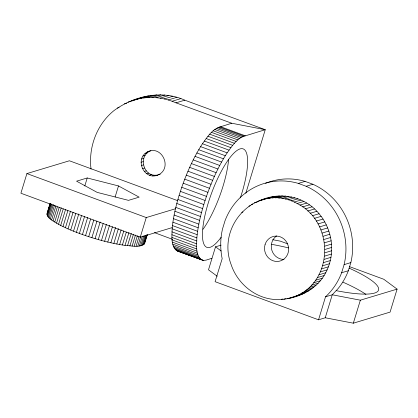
<?xml version="1.0" encoding="UTF-8"?>
<svg xmlns="http://www.w3.org/2000/svg" width="418" height="418" viewBox="0 0 418 418"><rect width="100%" height="100%" fill="white"/><g stroke="black" fill="none" stroke-linecap="round" stroke-linejoin="round"><path stroke-width="0.63" d="M290.014 298.06C333.752 286.644 336.02 222.627 297.135 203.482C257.734 181.971 215.913 224.419 231.091 264.463C237.215 283.117 254.557 297.945 274.36 299.455C295.484 300.542 318.485 290.04 327.122 269.845C335.497 251.631 332.038 228.939 319.07 213.739C305.035 196.366 280.358 191.35 260.148 200.41M211.842 258.293L206.079 260.132L203.467 260.435L177.598 251.082C170.278 246.651 172.101 236.071 172.138 228.798C173.433 214.601 177.169 200.739 181.752 187.28C187.092 172.101 193.644 157.236 202.453 143.729C207.297 137.161 212.229 128.896 220.652 126.727L231.76 123.242L265.258 129.7L245.815 193.262M202.296 260.189C194.981 255.759 196.8 245.178 196.841 237.905C198.137 223.708 201.873 209.846 206.455 196.387C211.795 181.208 218.342 166.343 227.152 152.836C232 146.269 236.928 138.003 245.356 135.834L265.258 129.7L184.772 100.174C161.756 89.604 133.88 96.015 114.088 110.509C96.835 124.266 88.287 147.376 91.04 169.102M152.586 175.894L154.665 175.262L157.805 175.09C143.703 180.717 134.256 158.542 147.596 151.802C161.813 144.811 172.509 167.675 158.683 174.703L159.728 174.384M154.665 175.262C142.157 174.646 138.797 154.817 150.867 150.757M147.397 234.409L144.581 243.637C139.487 248.271 131.242 245.538 125.019 245.382C112.672 243.631 100.56 240.47 88.7 236.672C77.659 233.025 66.697 228.902 56.54 223.181C53.316 220.667 45.719 217.919 47.38 212.809M144.581 243.637L144.732 243.004M298.358 183.413L306.159 186.287A66.117 62.282 73.2 0 1 344.113 264.631L341.631 272.745A66.117 62.282 73.2 0 1 325.523 296.801L318.547 319.807L215.077 281.675L222.172 258.705A66.117 62.282 73.2 0 1 222.548 228.85L225.03 220.735A66.117 62.282 73.2 0 1 298.358 183.413L305.088 181.386L312.894 184.26A66.117 62.282 73.2 0 1 350.843 262.603L348.361 270.718A66.117 62.282 73.2 0 1 337.932 288.77L332.253 294.774L325.523 296.801M325.246 317.769L332.253 294.774L360.358 300.187L397.1 289.12L390.067 312.115L353.33 323.182L325.246 317.769L318.547 319.807M177.744 200.697L69.404 160.773L26.909 173.574L20.9 193.226L140.249 237.225L172.122 227.622M46.868 214.011L50.029 203.535M47.568 212.192L50.014 204.198M46.926 214.706L50.312 203.634M47.192 215.458L50.766 203.775M47.668 216.268L51.43 203.968M48.347 217.13L52.109 204.83M49.235 218.039L53.368 204.512M50.317 218.995L54.455 205.468M51.597 219.993L55.918 205.849M53.065 221.023L57.386 206.879M54.716 222.089L59.225 207.328M56.54 223.181L61.242 207.809M58.536 224.294L63.238 208.922M60.688 225.427L65.579 209.439M62.998 226.577L67.883 210.588M65.443 227.732L70.517 211.127M68.014 228.886L73.093 212.281M70.71 230.041L75.789 213.441M84.786 185.958L87.237 177.964L118.498 185.947L139.152 197.144L128.488 200.363L97.169 192.39L76.567 181.182L87.237 177.964M73.511 231.191L78.777 213.974M76.41 232.33L81.484 215.73M79.389 233.453L84.655 216.237M82.44 234.555L87.707 217.334M85.549 235.627L90.622 219.027M88.7 236.672L93.773 220.067M91.882 237.68L96.955 221.08M95.079 238.652L100.158 222.047M98.282 239.577L103.168 223.588M101.475 240.454L106.36 224.466M115.117 197.003L118.498 185.947M104.641 241.285L109.526 225.297M107.771 242.059L112.468 226.687M110.848 242.774L115.546 227.397M113.858 243.428L118.372 228.667M116.794 244.018L121.121 229.874M119.642 244.54L123.78 231.013M122.385 244.995L126.335 232.084M125.019 245.382L128.963 232.465M127.521 245.69L131.283 233.396M129.888 245.93L133.462 234.247M132.114 246.092L135.5 235.026M134.183 246.181L137.376 235.731M136.085 246.197L139.095 236.358M140.249 237.225L146.263 217.559L175.633 208.713M137.815 246.134L140.636 236.912M139.366 245.993L142.376 236.154M140.73 245.784L143.74 235.945M141.901 245.497L144.91 235.658M142.878 245.136L145.887 235.297M143.651 244.702L146.661 234.864M145.239 240.465L145.804 238.621M144.22 244.201L147.037 234.979M221.132 245.126L215.531 246.813L208.498 269.803L217.24 276.256M353.33 323.182L360.358 300.187M137.417 99.27L144.576 96.824M263.951 199.511L269.903 197.458M155.721 175.722L160.178 174.275M299.763 295.103L286.947 298.771M147.596 151.802L149.681 151.17M145.009 153.605L147.099 152.967M142.977 156.06L145.067 155.428M141.639 159.007L143.729 158.375M141.085 162.247L143.17 161.614M141.352 165.554L143.437 164.922M142.423 168.705L144.508 168.067M144.226 171.479L146.305 170.847M146.634 173.7L148.714 173.062M149.482 175.205L151.567 174.572M131.884 100.665L140.678 98.016M135.782 99.474L148.547 95.905M128.08 102.128L135.113 100.007M139.748 98.554L143.776 97.911L152.575 95.262M124.381 103.852L126.727 103.141M143.776 97.911L147.847 97.551L156.64 94.896M147.847 97.551L151.938 97.467L160.731 94.818M117.369 108.048L119.13 107.52M151.938 97.467L156.034 97.666L164.828 95.017M156.034 97.666L160.115 98.146L168.914 95.497M160.115 98.146L164.169 98.909L172.963 96.26M164.169 98.909L168.177 99.944L176.971 97.295M168.177 99.944L172.117 101.25L180.91 98.601M172.117 101.25L175.978 102.823L184.772 100.174M306.159 186.287L312.894 184.26M266.229 198.775L272.97 196.747M257.211 201.539L263.335 199.694M269.344 198.278L276.084 196.251M254.353 202.871L257.415 201.951M272.484 197.996L279.224 195.969M251.589 204.402L252.817 204.031M275.645 197.933L282.385 195.906M248.935 206.121L250.163 205.75M278.811 198.09L285.551 196.058M281.967 198.461L288.707 196.429M285.102 199.046L291.842 197.014M241.724 212.339L242.947 211.968M288.195 199.846L294.936 197.813M291.241 200.854L297.982 198.822M294.225 202.066L300.965 200.039M297.135 203.482L303.876 201.45M299.957 205.092L306.697 203.059M302.674 206.884L309.414 204.857M305.281 208.859L312.021 206.832M307.768 211.006L314.508 208.974M310.119 213.311L316.86 211.283M312.33 215.772L319.07 213.739M314.383 218.374L321.123 216.341M316.28 221.101L323.02 219.074M317.999 223.949L324.744 221.921M319.545 226.906L326.286 224.874M320.909 229.957L327.649 227.925M322.085 233.082L328.825 231.055M323.062 236.28L329.802 234.252M323.84 239.53L330.581 237.502M324.415 242.821L331.155 240.789M324.786 246.134L331.526 244.107M324.953 249.462L331.693 247.43M324.911 252.785L331.652 250.753M324.661 256.093L331.401 254.06M324.206 259.369L330.946 257.336M323.548 262.598L330.288 260.566M322.686 265.77L329.426 263.737M321.63 268.863L328.37 266.836M344.113 264.631L350.843 262.603M320.381 271.878L327.122 269.845M318.939 274.788L325.685 272.761M317.325 277.589L324.065 275.561M315.527 280.269L322.268 278.236M341.631 272.745L348.361 270.718M313.568 282.814L320.308 280.781M311.452 285.207L318.192 283.179M309.184 287.448L315.924 285.421M306.775 289.528L313.516 287.495M304.236 291.424L310.982 289.397M301.582 293.143L308.322 291.116M281.298 299.361L282.526 298.995M283.832 299.267L285.672 298.713M298.823 294.674L305.563 292.642M295.965 296.007L302.705 293.974M272.708 239.681L280.373 241.16L287.715 243.866M177.598 251.082L203.467 260.435M175.978 102.823L231.76 123.242M220.652 126.727L245.356 135.834M219.304 127.015L244.002 136.122M217.872 127.563L242.576 136.67M216.367 128.378L241.071 137.485M214.795 129.455L239.493 138.562M213.159 130.787L237.858 139.894M211.466 132.365L236.17 141.472M209.731 134.188L234.43 143.296M207.95 136.242L232.654 145.349M206.142 138.525L230.84 147.632M204.303 141.023L229.007 150.13M202.453 143.729L227.152 152.836M200.588 146.629L225.292 155.736M198.728 149.707L223.426 158.814M196.873 152.957L221.571 162.064M195.028 156.358L219.732 165.465M193.21 159.901L217.914 169.008M191.423 163.569L216.127 172.676M189.673 167.341L214.377 176.448M187.969 171.213L212.668 180.32M186.318 175.158L211.017 184.265M184.73 179.16L209.428 188.267M183.204 183.209L207.903 192.317M181.752 187.28L206.455 196.387M180.383 191.36L205.081 200.468M179.097 195.425L203.796 204.533M177.901 199.47L202.599 208.577M349.5 266.632L383.755 279.255L397.1 289.12M176.804 203.467L201.502 212.574M175.806 207.401L200.504 216.508M174.912 211.257L199.611 220.364M174.128 215.019L198.827 224.126M173.454 218.666L198.158 227.773M172.9 222.193L197.599 231.3M172.462 225.574L197.16 234.681M26.909 173.574L146.263 217.559M172.138 228.798L196.841 237.905M171.939 231.849L196.643 240.956M171.866 234.717L196.564 243.825M171.908 237.393L196.612 246.5M172.075 239.864L196.773 248.971M172.362 242.111L197.061 251.218M172.77 244.133L197.468 253.24M173.292 245.92L197.996 255.027M173.935 247.461L198.639 256.568M174.687 248.757L199.391 257.864M175.555 249.792L200.253 258.899M176.521 250.57L201.225 259.677M154.456 232.633L172.624 239.378M215.531 246.813L221.19 250.988M349.082 268.131A75.517 14.667 17 0 1 336.156 290.646M271.7 244.358A75.517 14.667 17 0 1 288.66 247.921M342.917 282.155A75.517 14.667 17 0 1 365.917 294.397M284.036 259.4A12.744 12.002 73.1 0 1 271.878 250.319A12.744 12.002 73.1 0 1 276.695 235.909M265.519 183.356A66.117 62.282 73.2 0 1 305.088 181.386M240.345 197.886A52.459 14.358 -69.8 0 0 245.554 150.955A52.459 14.358 -69.8 0 0 222.287 169.499L220.829 172.2A52.459 14.358 -69.8 0 0 202.443 234.937A52.459 14.358 -69.8 0 0 221.164 237.231M228.578 159.608A52.459 14.358 -69.8 0 1 203.049 229.268M265.085 244.53A12.744 12.002 73.2 0 0 279.167 261.245A12.744 12.002 73.2 0 0 285.504 240.543A12.744 12.002 73.2 0 0 265.085 244.53"/></g></svg>
